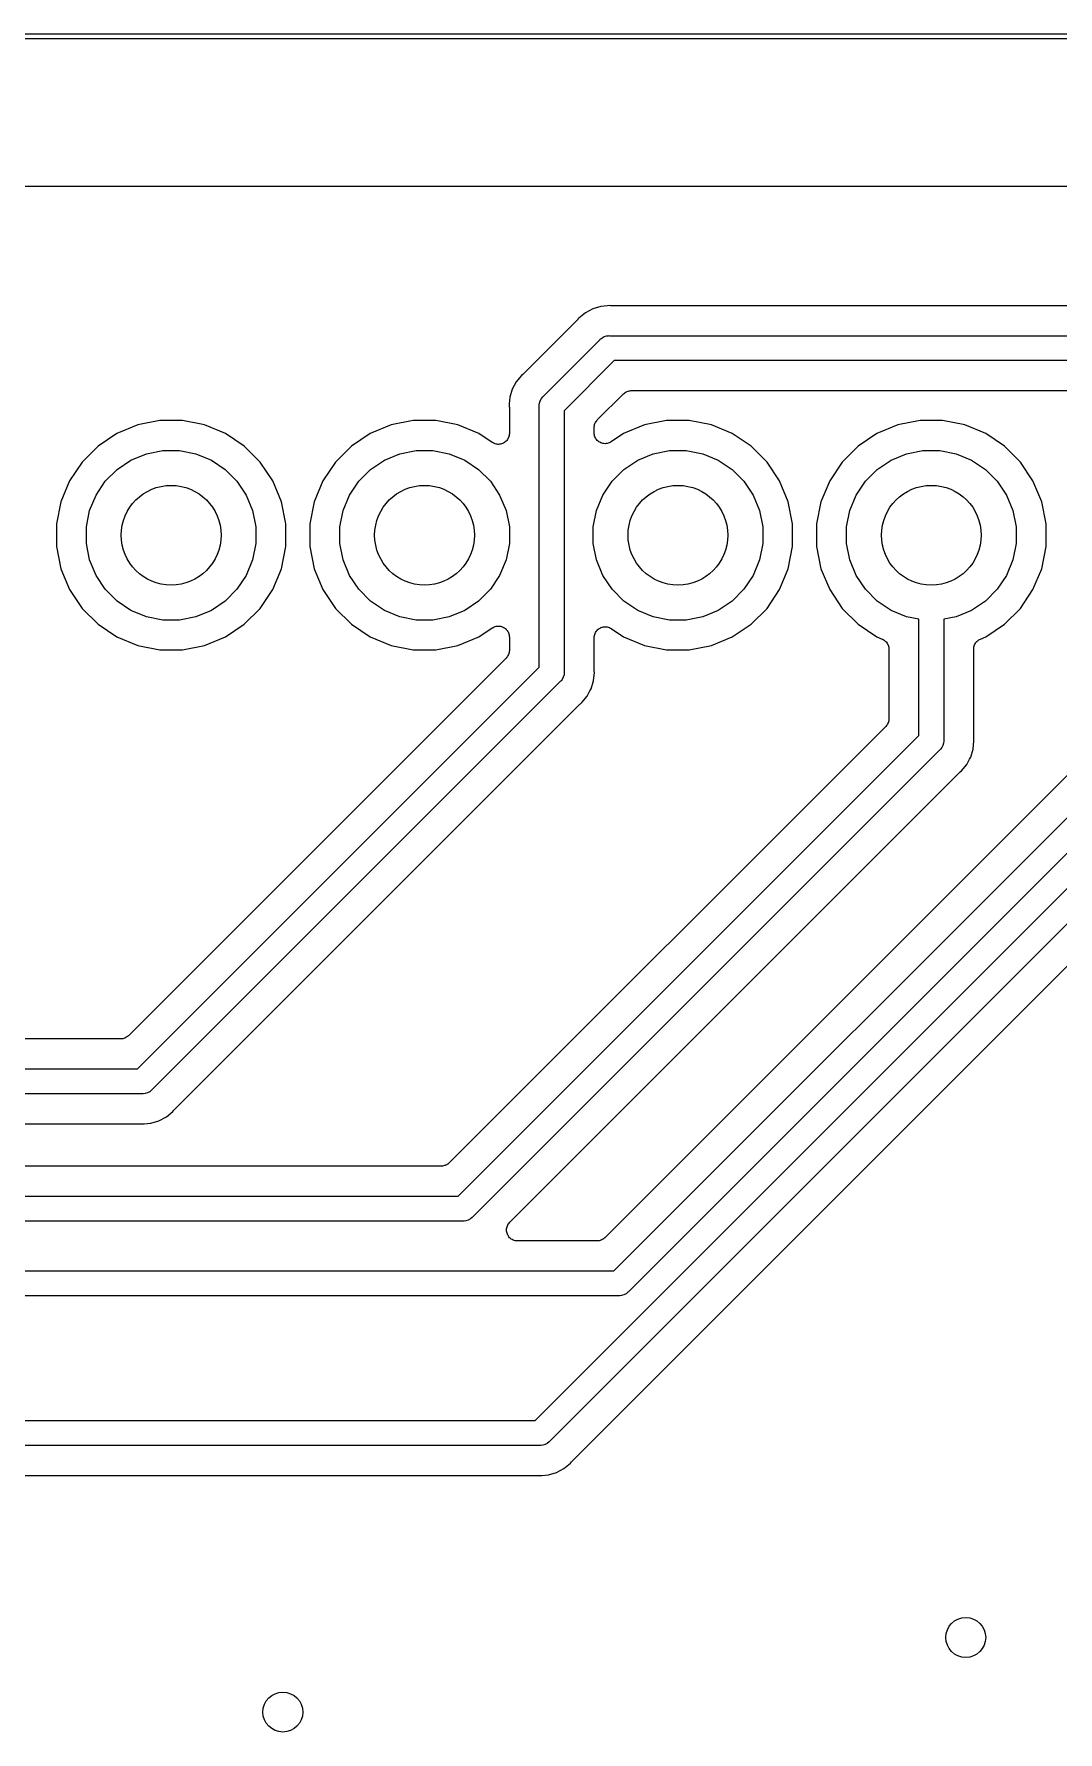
# Model space of a CAD drawing. Extents: x 13 to 148, y -136 to -18.
# Drawn here: x 116.89 to 127.15, y -35 to -17.98 of the extents above; entities that cross this region are included whole.
import ezdxf

# ---------------------------------------------------------------- set-up
doc = ezdxf.new("R2010")
doc.units = 0
doc.layers.add('BLACK', color=7, linetype='CONTINUOUS')

msp = doc.modelspace()

# ---------------------------------------------------------------- linework, layer by layer
at = {"layer": 'BLACK', "linetype": 'CONTINUOUS'}
for p, q in [((14.9988, -17.975), (145.501, -17.975)), ((145.499, -18.025), (15.0001, -18.025)), ((19.1496, -19.5), (140.85, -19.5)), ((122.487, -20.7305), (122.413, -20.7699)), ((122.567, -20.7061), (122.487, -20.7305)), ((122.634, -20.6995), (122.567, -20.7061)), ((122.635, -20.6995), (122.634, -20.6995)), ((122.65, -20.6979), (122.635, -20.6995)), ((122.665, -20.6995), (122.65, -20.6979)), ((122.67, -20.6995), (122.665, -20.6995)), ((122.675, -20.7), (122.67, -20.6995)), ((122.676, -20.7), (122.675, -20.7)), ((132.824, -20.7), (122.676, -20.7)), ((122.331, -20.8431), (121.793, -21.3809)), ((122.334, -20.8395), (122.331, -20.8431)), ((122.337, -20.8362), (122.334, -20.8395)), ((122.338, -20.8351), (122.337, -20.8362)), ((122.348, -20.823), (122.338, -20.8351)), ((122.413, -20.7699), (122.348, -20.823)), ((121.991, -21.6073), (122.557, -21.0409)), ((122.557, -21.0409), (122.561, -21.0362)), ((122.561, -21.0362), (122.568, -21.031)), ((122.568, -21.031), (122.58, -21.0206)), ((122.58, -21.0206), (122.602, -21.009)), ((122.602, -21.009), (122.625, -21.0018)), ((122.625, -21.0018), (122.644, -21)), ((122.644, -21), (122.65, -20.9994)), ((122.644, -21), (122.644, -21)), ((122.65, -20.9994), (122.656, -21)), ((122.656, -21), (132.844, -21)), ((122.702, -21.25), (122.2, -21.7518)), ((132.798, -21.25), (122.702, -21.25)), ((121.773, -21.398), (121.72, -21.4627)), ((121.785, -21.3881), (121.773, -21.398)), ((121.788, -21.3849), (121.785, -21.3881)), ((121.792, -21.382), (121.788, -21.3849)), ((121.793, -21.3809), (121.792, -21.382)), ((121.656, -21.6167), (121.649, -21.6845)), ((121.68, -21.5366), (121.656, -21.6167)), ((121.72, -21.4627), (121.68, -21.5366)), ((121.971, -21.6302), (121.986, -21.6112)), ((121.986, -21.6112), (121.991, -21.6073)), ((122.532, -21.8438), (122.794, -21.5822)), ((122.794, -21.5819), (122.795, -21.5811)), ((122.794, -21.582), (122.794, -21.5819)), ((122.794, -21.5819), (122.794, -21.5819)), ((122.794, -21.5822), (122.794, -21.582)), ((122.795, -21.5811), (122.803, -21.5748)), ((122.803, -21.5748), (122.811, -21.5684)), ((122.811, -21.5681), (122.812, -21.5677)), ((122.811, -21.5684), (122.811, -21.5681)), ((122.812, -21.5677), (122.821, -21.5631)), ((122.821, -21.5631), (122.83, -21.5583)), ((122.83, -21.5581), (122.831, -21.5579)), ((122.83, -21.5583), (122.83, -21.5581)), ((122.831, -21.5579), (122.84, -21.555)), ((122.84, -21.555), (122.85, -21.5521)), ((122.85, -21.5521), (122.851, -21.552)), ((122.851, -21.5519), (122.861, -21.551)), ((122.851, -21.552), (122.851, -21.5519)), ((122.861, -21.551), (122.872, -21.55)), ((122.872, -21.55), (132.628, -21.55)), ((121.649, -21.6845), (121.648, -21.7)), ((121.648, -21.7), (121.649, -21.7155)), ((121.649, -21.6845), (121.649, -21.6845)), ((121.649, -21.7155), (121.65, -21.717)), ((121.65, -21.717), (121.65, -21.7217)), ((121.65, -21.7217), (121.65, -21.7263)), ((121.65, -21.7263), (121.65, -21.9791)), ((121.949, -21.7), (121.95, -21.6939)), ((121.95, -21.7061), (121.949, -21.7)), ((121.95, -21.6939), (121.952, -21.6755)), ((121.95, -21.6939), (121.95, -21.6939)), ((121.95, -24.3232), (121.95, -21.7061)), ((121.952, -21.6755), (121.959, -21.6519)), ((121.959, -21.6519), (121.971, -21.6302)), ((122.2, -21.7518), (122.2, -24.3689)), ((117.925, -21.8942), (117.715, -21.9809)), ((118.147, -21.85), (117.925, -21.8942)), ((118.373, -21.85), (118.147, -21.85)), ((118.595, -21.8942), (118.373, -21.85)), ((118.805, -21.9809), (118.595, -21.8942)), ((120.465, -21.8942), (120.255, -21.9809)), ((120.687, -21.85), (120.465, -21.8942)), ((120.913, -21.85), (120.687, -21.85)), ((121.135, -21.8942), (120.913, -21.85)), ((121.345, -21.9809), (121.135, -21.8942)), ((122.5, -21.9201), (122.501, -21.91)), ((122.5, -21.9212), (122.5, -21.9201)), ((122.5, -21.9216), (122.5, -21.9212)), ((122.5, -21.9212), (122.5, -21.9212)), ((122.5, -21.9212), (122.5, -21.9212)), ((122.5, -21.9724), (122.5, -21.9216)), ((122.501, -21.91), (122.502, -21.8999)), ((122.502, -21.8987), (122.505, -21.889)), ((122.502, -21.8993), (122.502, -21.8987)), ((122.502, -21.8999), (122.502, -21.8993)), ((122.505, -21.889), (122.508, -21.8793)), ((122.508, -21.8793), (122.509, -21.8788)), ((122.509, -21.8783), (122.514, -21.8693)), ((122.509, -21.8788), (122.509, -21.8783)), ((122.514, -21.8693), (122.519, -21.8604)), ((122.519, -21.8595), (122.526, -21.8517)), ((122.519, -21.86), (122.519, -21.8595)), ((122.519, -21.8604), (122.519, -21.86)), ((122.526, -21.8517), (122.532, -21.8438)), ((123.005, -21.8942), (122.795, -21.9809)), ((123.227, -21.85), (123.005, -21.8942)), ((123.453, -21.85), (123.227, -21.85)), ((123.675, -21.8942), (123.453, -21.85)), ((123.885, -21.9809), (123.675, -21.8942)), ((125.545, -21.8942), (125.335, -21.9809)), ((125.767, -21.85), (125.545, -21.8942)), ((125.993, -21.85), (125.767, -21.85)), ((126.215, -21.8942), (125.993, -21.85)), ((126.425, -21.9809), (126.215, -21.8942)), ((117.527, -22.1067), (117.367, -22.2669)), ((117.715, -21.9809), (117.527, -22.1067)), ((118.993, -22.1067), (118.805, -21.9809)), ((119.153, -22.2669), (118.993, -22.1067)), ((120.067, -22.1067), (119.907, -22.2669)), ((120.255, -21.9809), (120.067, -22.1067)), ((121.479, -22.0705), (121.345, -21.9809)), ((121.488, -22.0755), (121.479, -22.0705)), ((121.497, -22.0805), (121.488, -22.0755)), ((121.498, -22.0805), (121.497, -22.0805)), ((121.498, -22.0807), (121.498, -22.0805)), ((121.508, -22.0837), (121.498, -22.0807)), ((121.518, -22.0868), (121.508, -22.0837)), ((121.518, -22.0869), (121.518, -22.0868)), ((121.518, -22.0868), (121.518, -22.0868)), ((121.529, -22.088), (121.518, -22.0869)), ((121.539, -22.0891), (121.529, -22.088)), ((121.54, -22.0891), (121.539, -22.089)), ((121.539, -22.089), (121.539, -22.0891)), ((121.55, -22.0881), (121.54, -22.0891)), ((121.561, -22.0871), (121.55, -22.0881)), ((121.571, -22.084), (121.561, -22.087)), ((121.561, -22.087), (121.561, -22.087)), ((121.561, -22.087), (121.561, -22.0871)), ((121.581, -22.0811), (121.571, -22.084)), ((121.582, -22.0809), (121.581, -22.0809)), ((121.581, -22.0809), (121.581, -22.0811)), ((121.591, -22.0759), (121.582, -22.0809)), ((121.6, -22.0711), (121.591, -22.0759)), ((121.601, -22.0708), (121.6, -22.071)), ((121.6, -22.071), (121.6, -22.0711)), ((121.609, -22.0642), (121.601, -22.0708)), ((121.617, -22.0577), (121.609, -22.0642)), ((121.624, -22.0491), (121.617, -22.0573)), ((121.617, -22.0573), (121.617, -22.0575)), ((121.617, -22.0575), (121.617, -22.0577)), ((121.631, -22.0412), (121.624, -22.0491)), ((121.636, -22.0314), (121.631, -22.0408)), ((121.631, -22.0408), (121.631, -22.041)), ((121.631, -22.041), (121.631, -22.0412)), ((121.641, -22.0224), (121.636, -22.0314)), ((121.644, -22.0118), (121.641, -22.022)), ((121.641, -22.022), (121.641, -22.0222)), ((121.641, -22.0222), (121.641, -22.0224)), ((121.648, -22.0019), (121.644, -22.0118)), ((121.649, -21.9909), (121.648, -22.0015)), ((121.648, -22.0015), (121.648, -22.0017)), ((121.648, -22.0017), (121.648, -22.0019)), ((121.65, -21.9806), (121.649, -21.9909)), ((121.65, -21.9791), (121.65, -21.9801)), ((121.65, -21.9801), (121.65, -21.9801)), ((121.65, -21.9801), (121.65, -21.9801)), ((121.65, -21.9801), (121.65, -21.9806)), ((122.501, -21.9828), (122.5, -21.9724)), ((122.502, -21.9933), (122.501, -21.9828)), ((122.502, -21.9935), (122.502, -21.9933)), ((122.502, -21.9937), (122.502, -21.9935)), ((122.505, -22.0038), (122.502, -21.9937)), ((122.508, -22.0139), (122.505, -22.0038)), ((122.508, -22.0141), (122.508, -22.0139)), ((122.508, -22.0143), (122.508, -22.0141)), ((122.513, -22.0236), (122.508, -22.0143)), ((122.518, -22.0329), (122.513, -22.0236)), ((122.518, -22.033), (122.518, -22.0329)), ((122.518, -22.0333), (122.518, -22.033)), ((122.525, -22.0414), (122.518, -22.0333)), ((122.532, -22.0495), (122.525, -22.0414)), ((122.532, -22.0497), (122.532, -22.0495)), ((122.532, -22.0499), (122.532, -22.0497)), ((122.54, -22.0566), (122.532, -22.0499)), ((122.548, -22.0633), (122.54, -22.0566)), ((122.548, -22.0634), (122.548, -22.0633)), ((122.548, -22.0636), (122.548, -22.0634)), ((122.558, -22.0686), (122.548, -22.0636)), ((122.567, -22.0736), (122.558, -22.0686)), ((122.567, -22.0737), (122.567, -22.0736)), ((122.567, -22.0738), (122.567, -22.0737)), ((122.577, -22.0769), (122.567, -22.0738)), ((122.587, -22.08), (122.577, -22.0769)), ((122.588, -22.0801), (122.587, -22.08)), ((122.598, -22.0812), (122.588, -22.0801)), ((122.588, -22.0801), (122.588, -22.0801)), ((122.609, -22.0824), (122.598, -22.0812)), ((122.62, -22.0814), (122.609, -22.0824)), ((122.609, -22.0824), (122.609, -22.0824)), ((122.609, -22.0824), (122.609, -22.0824)), ((122.63, -22.0805), (122.62, -22.0814)), ((122.631, -22.0804), (122.63, -22.0805)), ((122.63, -22.0805), (122.63, -22.0805)), ((122.641, -22.0775), (122.631, -22.0804)), ((122.651, -22.0745), (122.641, -22.0775)), ((122.66, -22.0695), (122.651, -22.0744)), ((122.651, -22.0744), (122.651, -22.0744)), ((122.651, -22.0744), (122.651, -22.0745)), ((122.67, -22.0647), (122.66, -22.0695)), ((122.671, -22.0638), (122.67, -22.0644)), ((122.67, -22.0644), (122.67, -22.0644)), ((122.67, -22.0644), (122.67, -22.0644)), ((122.67, -22.0644), (122.67, -22.0647)), ((122.795, -21.9809), (122.671, -22.0638)), ((124.073, -22.1067), (123.885, -21.9809)), ((124.233, -22.2669), (124.073, -22.1067)), ((125.147, -22.1067), (124.987, -22.2669)), ((125.335, -21.9809), (125.147, -22.1067)), ((126.613, -22.1067), (126.425, -21.9809)), ((126.773, -22.2669), (126.613, -22.1067)), ((117.367, -22.2669), (117.241, -22.4553)), ((117.718, -22.3398), (117.857, -22.2467)), ((117.857, -22.2467), (118.012, -22.1827)), ((118.012, -22.1827), (118.176, -22.15)), ((118.176, -22.15), (118.344, -22.15)), ((118.344, -22.15), (118.508, -22.1827)), ((118.508, -22.1827), (118.663, -22.2467)), ((118.663, -22.2467), (118.802, -22.3398)), ((119.279, -22.4553), (119.153, -22.2669)), ((119.907, -22.2669), (119.781, -22.4553)), ((120.258, -22.3398), (120.397, -22.2467)), ((120.397, -22.2467), (120.552, -22.1827)), ((120.552, -22.1827), (120.716, -22.15)), ((120.716, -22.15), (120.884, -22.15)), ((120.884, -22.15), (121.048, -22.1827)), ((121.048, -22.1827), (121.203, -22.2467)), ((121.203, -22.2467), (121.342, -22.3398)), ((122.798, -22.3398), (122.937, -22.2467)), ((122.937, -22.2467), (123.092, -22.1827)), ((123.092, -22.1827), (123.256, -22.15)), ((123.256, -22.15), (123.424, -22.15)), ((123.424, -22.15), (123.588, -22.1827)), ((123.588, -22.1827), (123.743, -22.2467)), ((123.743, -22.2467), (123.882, -22.3398)), ((124.359, -22.4553), (124.233, -22.2669)), ((124.987, -22.2669), (124.861, -22.4553)), ((125.338, -22.3398), (125.477, -22.2467)), ((125.477, -22.2467), (125.632, -22.1827)), ((125.632, -22.1827), (125.796, -22.15)), ((125.796, -22.15), (125.964, -22.15)), ((125.964, -22.15), (126.128, -22.1827)), ((126.128, -22.1827), (126.283, -22.2467)), ((126.283, -22.2467), (126.422, -22.3398)), ((126.899, -22.4553), (126.773, -22.2669)), ((117.241, -22.4553), (117.154, -22.6646)), ((117.507, -22.5974), (117.6, -22.4582)), ((117.6, -22.4582), (117.718, -22.3398)), ((118.802, -22.3398), (118.92, -22.4582)), ((118.92, -22.4582), (119.013, -22.5974)), ((119.366, -22.6646), (119.279, -22.4553)), ((119.781, -22.4553), (119.694, -22.6646)), ((120.047, -22.5974), (120.14, -22.4582)), ((120.14, -22.4582), (120.258, -22.3398)), ((121.342, -22.3398), (121.46, -22.4582)), ((121.46, -22.4582), (121.553, -22.5974)), ((122.587, -22.5974), (122.68, -22.4582)), ((122.68, -22.4582), (122.798, -22.3398)), ((123.882, -22.3398), (124, -22.4582)), ((124, -22.4582), (124.093, -22.5974)), ((124.446, -22.6646), (124.359, -22.4553)), ((124.861, -22.4553), (124.774, -22.6646)), ((125.127, -22.5974), (125.22, -22.4582)), ((125.22, -22.4582), (125.338, -22.3398)), ((126.422, -22.3398), (126.54, -22.4582)), ((126.54, -22.4582), (126.633, -22.5974)), ((126.986, -22.6646), (126.899, -22.4553)), ((117.443, -22.7521), (117.507, -22.5974)), ((119.013, -22.5974), (119.077, -22.7521)), ((119.983, -22.7521), (120.047, -22.5974)), ((121.553, -22.5974), (121.617, -22.7521)), ((122.523, -22.7521), (122.587, -22.5974)), ((124.093, -22.5974), (124.157, -22.7521)), ((125.063, -22.7521), (125.127, -22.5974)), ((126.633, -22.5974), (126.697, -22.7521)), ((117.154, -22.6646), (117.11, -22.8867)), ((117.41, -22.9163), (117.443, -22.7521)), ((119.077, -22.7521), (119.11, -22.9163)), ((119.41, -22.8867), (119.366, -22.6646)), ((119.694, -22.6646), (119.65, -22.8867)), ((119.95, -22.9163), (119.983, -22.7521)), ((121.617, -22.7521), (121.65, -22.9163)), ((122.49, -22.9163), (122.523, -22.7521)), ((124.157, -22.7521), (124.19, -22.9163)), ((124.49, -22.8867), (124.446, -22.6646)), ((124.774, -22.6646), (124.73, -22.8867)), ((125.03, -22.9163), (125.063, -22.7521)), ((126.697, -22.7521), (126.73, -22.9163)), ((127.03, -22.8867), (126.986, -22.6646)), ((117.11, -22.8867), (117.11, -23.1133)), ((117.41, -23.0837), (117.41, -22.9163)), ((119.11, -22.9163), (119.11, -23.0837)), ((119.41, -23.1133), (119.41, -22.8867)), ((119.65, -22.8867), (119.65, -23.1133)), ((119.95, -23.0837), (119.95, -22.9163)), ((121.65, -22.9163), (121.65, -23.0837)), ((122.49, -23.0837), (122.49, -22.9163)), ((124.19, -22.9163), (124.19, -23.0837)), ((124.49, -23.1133), (124.49, -22.8867)), ((124.73, -22.8867), (124.73, -23.1133)), ((125.03, -23.0837), (125.03, -22.9163)), ((126.73, -22.9163), (126.73, -23.0837)), ((127.03, -23.1133), (127.03, -22.8867)), ((117.11, -23.1133), (117.154, -23.3354)), ((117.443, -23.2479), (117.41, -23.0837)), ((119.11, -23.0837), (119.077, -23.2479)), ((119.366, -23.3354), (119.41, -23.1133)), ((119.65, -23.1133), (119.694, -23.3354)), ((119.983, -23.2479), (119.95, -23.0837)), ((121.65, -23.0837), (121.617, -23.2479)), ((122.523, -23.2479), (122.49, -23.0837)), ((124.19, -23.0837), (124.157, -23.2479)), ((124.446, -23.3354), (124.49, -23.1133)), ((124.73, -23.1133), (124.774, -23.3354)), ((125.063, -23.2479), (125.03, -23.0837)), ((126.73, -23.0837), (126.697, -23.2479)), ((126.986, -23.3354), (127.03, -23.1133)), ((117.507, -23.4026), (117.443, -23.2479)), ((119.077, -23.2479), (119.013, -23.4026)), ((120.047, -23.4026), (119.983, -23.2479)), ((121.617, -23.2479), (121.553, -23.4026)), ((122.587, -23.4026), (122.523, -23.2479)), ((124.157, -23.2479), (124.093, -23.4026)), ((125.127, -23.4026), (125.063, -23.2479)), ((126.697, -23.2479), (126.633, -23.4026)), ((117.154, -23.3354), (117.241, -23.5447)), ((117.6, -23.5418), (117.507, -23.4026)), ((119.013, -23.4026), (118.92, -23.5418)), ((119.279, -23.5447), (119.366, -23.3354)), ((119.694, -23.3354), (119.781, -23.5447)), ((120.14, -23.5418), (120.047, -23.4026)), ((121.553, -23.4026), (121.46, -23.5418)), ((122.68, -23.5418), (122.587, -23.4026)), ((124.093, -23.4026), (124, -23.5418)), ((124.359, -23.5447), (124.446, -23.3354)), ((124.774, -23.3354), (124.861, -23.5447)), ((125.22, -23.5418), (125.127, -23.4026)), ((126.633, -23.4026), (126.54, -23.5418)), ((126.899, -23.5447), (126.986, -23.3354)), ((117.241, -23.5447), (117.367, -23.7331)), ((117.718, -23.6602), (117.6, -23.5418)), ((117.857, -23.7533), (117.718, -23.6602)), ((118.802, -23.6602), (118.663, -23.7533)), ((118.92, -23.5418), (118.802, -23.6602)), ((119.153, -23.7331), (119.279, -23.5447)), ((119.781, -23.5447), (119.907, -23.7331)), ((120.258, -23.6602), (120.14, -23.5418)), ((120.397, -23.7533), (120.258, -23.6602)), ((121.342, -23.6602), (121.203, -23.7533)), ((121.46, -23.5418), (121.342, -23.6602)), ((121.908, -31.875), (130.276, -23.5068)), ((122.798, -23.6602), (122.68, -23.5418)), ((122.937, -23.7533), (122.798, -23.6602)), ((123.882, -23.6602), (123.743, -23.7533)), ((124, -23.5418), (123.882, -23.6602)), ((124.233, -23.7331), (124.359, -23.5447)), ((124.861, -23.5447), (124.987, -23.7331)), ((125.338, -23.6602), (125.22, -23.5418)), ((125.477, -23.7533), (125.338, -23.6602)), ((126.422, -23.6602), (126.283, -23.7533)), ((126.54, -23.5418), (126.422, -23.6602)), ((126.773, -23.7331), (126.899, -23.5447)), ((117.367, -23.7331), (117.527, -23.8933)), ((118.012, -23.8173), (117.857, -23.7533)), ((118.176, -23.85), (118.012, -23.8173)), ((118.508, -23.8173), (118.344, -23.85)), ((118.663, -23.7533), (118.508, -23.8173)), ((118.993, -23.8933), (119.153, -23.7331)), ((119.907, -23.7331), (120.067, -23.8933)), ((120.552, -23.8173), (120.397, -23.7533)), ((120.716, -23.85), (120.552, -23.8173)), ((121.048, -23.8173), (120.884, -23.85)), ((121.203, -23.7533), (121.048, -23.8173)), ((130.453, -23.6836), (122.053, -32.084)), ((123.092, -23.8173), (122.937, -23.7533)), ((123.256, -23.85), (123.092, -23.8173)), ((123.588, -23.8173), (123.424, -23.85)), ((123.743, -23.7533), (123.588, -23.8173)), ((124.073, -23.8933), (124.233, -23.7331)), ((124.987, -23.7331), (125.147, -23.8933)), ((125.632, -23.8173), (125.477, -23.7533)), ((125.755, -23.8418), (125.632, -23.8173)), ((126.128, -23.8173), (126.005, -23.8418)), ((126.283, -23.7533), (126.128, -23.8173)), ((126.613, -23.8933), (126.773, -23.7331)), ((117.527, -23.8933), (117.715, -24.0191)), ((118.344, -23.85), (118.176, -23.85)), ((118.805, -24.0191), (118.993, -23.8933)), ((120.067, -23.8933), (120.255, -24.0191)), ((120.884, -23.85), (120.716, -23.85)), ((121.345, -24.0191), (121.479, -23.9295)), ((121.479, -23.9295), (121.48, -23.9289)), ((121.48, -23.9286), (121.489, -23.9238)), ((121.48, -23.9289), (121.48, -23.9286)), ((121.48, -23.9289), (121.48, -23.9289)), ((121.48, -23.9289), (121.48, -23.9289)), ((121.489, -23.9238), (121.499, -23.9189)), ((121.499, -23.9188), (121.509, -23.9159)), ((121.499, -23.9189), (121.499, -23.9188)), ((121.499, -23.9189), (121.499, -23.9189)), ((121.509, -23.9159), (121.519, -23.9129)), ((121.519, -23.9129), (121.52, -23.9129)), ((121.52, -23.9128), (121.53, -23.9119)), ((121.52, -23.9129), (121.52, -23.9128)), ((121.53, -23.9119), (121.541, -23.9109)), ((121.541, -23.9109), (121.541, -23.911)), ((121.541, -23.911), (121.541, -23.9109)), ((121.541, -23.9109), (121.552, -23.9121)), ((121.552, -23.9121), (121.562, -23.9132)), ((121.562, -23.9132), (121.562, -23.9133)), ((121.562, -23.9133), (121.563, -23.9133)), ((121.563, -23.9133), (121.573, -23.9164)), ((121.573, -23.9164), (121.583, -23.9195)), ((121.583, -23.9195), (121.583, -23.9196)), ((121.583, -23.9196), (121.583, -23.9197)), ((121.583, -23.9197), (121.592, -23.9247)), ((121.592, -23.9247), (121.602, -23.9297)), ((121.602, -23.9297), (121.602, -23.9299)), ((121.602, -23.9299), (121.602, -23.93)), ((121.602, -23.93), (121.61, -23.9367)), ((121.61, -23.9367), (121.618, -23.9434)), ((121.618, -23.9434), (121.618, -23.9436)), ((121.618, -23.9436), (121.618, -23.9438)), ((121.618, -23.9438), (121.625, -23.9518)), ((121.625, -23.9518), (121.632, -23.9601)), ((121.632, -23.9601), (121.632, -23.9603)), ((121.632, -23.9603), (121.632, -23.9605)), ((121.632, -23.9605), (121.637, -23.9697)), ((121.637, -23.9697), (121.642, -23.979)), ((121.642, -23.979), (121.642, -23.9793)), ((121.642, -23.9793), (121.642, -23.9795)), ((121.642, -23.9795), (121.645, -23.9895)), ((121.645, -23.9895), (121.648, -23.9996)), ((121.648, -23.9996), (121.648, -23.9998)), ((121.648, -23.9998), (121.648, -24)), ((121.648, -24), (121.649, -24.0104)), ((122.502, -24.0047), (122.506, -23.9947)), ((122.506, -23.9947), (122.509, -23.9847)), ((122.509, -23.9843), (122.514, -23.975)), ((122.509, -23.9845), (122.509, -23.9843)), ((122.509, -23.9847), (122.509, -23.9845)), ((122.514, -23.975), (122.519, -23.9659)), ((122.519, -23.9655), (122.526, -23.9575)), ((122.519, -23.9657), (122.519, -23.9655)), ((122.519, -23.9659), (122.519, -23.9657)), ((122.526, -23.9575), (122.533, -23.9494)), ((122.533, -23.949), (122.541, -23.9425)), ((122.533, -23.9492), (122.533, -23.949)), ((122.533, -23.9494), (122.533, -23.9492)), ((122.541, -23.9425), (122.549, -23.9358)), ((122.549, -23.9358), (122.55, -23.9357)), ((122.55, -23.9356), (122.559, -23.9307)), ((122.55, -23.9357), (122.55, -23.9356)), ((122.559, -23.9307), (122.568, -23.9258)), ((122.568, -23.9258), (122.569, -23.9257)), ((122.569, -23.9256), (122.579, -23.9226)), ((122.569, -23.9257), (122.569, -23.9256)), ((122.579, -23.9226), (122.589, -23.9197)), ((122.589, -23.9196), (122.6, -23.9186)), ((122.589, -23.9197), (122.589, -23.9196)), ((122.589, -23.9196), (122.589, -23.9196)), ((122.6, -23.9186), (122.61, -23.9176)), ((122.61, -23.9176), (122.611, -23.9176)), ((122.611, -23.9176), (122.611, -23.9176)), ((122.611, -23.9176), (122.621, -23.9187)), ((122.621, -23.9187), (122.632, -23.9198)), ((122.632, -23.9198), (122.632, -23.9198)), ((122.632, -23.9198), (122.632, -23.9199)), ((122.632, -23.9199), (122.642, -23.923)), ((122.642, -23.923), (122.652, -23.926)), ((122.652, -23.926), (122.652, -23.9261)), ((122.652, -23.9261), (122.653, -23.9262)), ((122.653, -23.9262), (122.662, -23.9312)), ((122.662, -23.9312), (122.671, -23.9362)), ((122.671, -23.9362), (122.795, -24.0191)), ((123.424, -23.85), (123.256, -23.85)), ((123.885, -24.0191), (124.073, -23.8933)), ((125.147, -23.8933), (125.335, -24.0191)), ((125.755, -25.0082), (125.755, -23.8418)), ((126.005, -23.8418), (126.005, -25.0539)), ((126.425, -24.0191), (126.613, -23.8933)), ((117.715, -24.0191), (117.925, -24.1058)), ((117.925, -24.1058), (118.147, -24.15)), ((118.147, -24.15), (118.373, -24.15)), ((118.373, -24.15), (118.595, -24.1058)), ((118.595, -24.1058), (118.805, -24.0191)), ((120.255, -24.0191), (120.465, -24.1058)), ((120.465, -24.1058), (120.687, -24.15)), ((120.687, -24.15), (120.913, -24.15)), ((120.913, -24.15), (121.135, -24.1058)), ((121.135, -24.1058), (121.345, -24.0191)), ((121.649, -24.1651), (121.648, -24.1751)), ((121.649, -24.0104), (121.65, -24.0209)), ((121.65, -24.1549), (121.649, -24.1651)), ((121.65, -24.0209), (121.65, -24.1534)), ((121.65, -24.1534), (121.65, -24.1538)), ((121.65, -24.1538), (121.65, -24.1538)), ((121.65, -24.1538), (121.65, -24.1538)), ((121.65, -24.1538), (121.65, -24.1549)), ((122.279, -32.2819), (130.453, -24.1082)), ((122.5, -24.0261), (122.501, -24.0157)), ((122.5, -24.0265), (122.5, -24.0261)), ((122.5, -24.0266), (122.5, -24.0265)), ((122.5, -24.0276), (122.5, -24.0266)), ((122.5, -24.0266), (122.5, -24.0266)), ((122.5, -24.3487), (122.5, -24.0276)), ((122.501, -24.0157), (122.502, -24.0052)), ((122.502, -24.005), (122.502, -24.0047)), ((122.502, -24.0052), (122.502, -24.005)), ((122.795, -24.0191), (123.005, -24.1058)), ((123.005, -24.1058), (123.227, -24.15)), ((123.227, -24.15), (123.453, -24.15)), ((123.453, -24.15), (123.675, -24.1058)), ((123.675, -24.1058), (123.885, -24.0191)), ((125.335, -24.0191), (125.387, -24.0406)), ((125.387, -24.0406), (125.388, -24.0408)), ((125.388, -24.0408), (125.388, -24.0408)), ((125.388, -24.0408), (125.388, -24.0408)), ((125.388, -24.0408), (125.389, -24.0412)), ((125.389, -24.0412), (125.398, -24.0461)), ((125.398, -24.0461), (125.407, -24.051)), ((125.407, -24.051), (125.407, -24.0513)), ((125.407, -24.0513), (125.407, -24.0516)), ((125.407, -24.0516), (125.415, -24.0582)), ((125.415, -24.0582), (125.423, -24.0647)), ((125.423, -24.0647), (125.423, -24.0651)), ((125.423, -24.0651), (125.424, -24.0654)), ((125.424, -24.0654), (125.43, -24.0734)), ((125.43, -24.0734), (125.437, -24.0813)), ((125.437, -24.0813), (125.437, -24.0818)), ((125.437, -24.0818), (125.437, -24.0821)), ((125.437, -24.0821), (125.442, -24.0912)), ((125.442, -24.0912), (125.447, -24.1003)), ((125.447, -24.1003), (125.447, -24.1008)), ((125.447, -24.1008), (125.447, -24.1012)), ((125.447, -24.1012), (125.45, -24.111)), ((125.45, -24.111), (125.453, -24.1208)), ((125.453, -24.1208), (125.453, -24.1213)), ((125.453, -24.1213), (125.453, -24.1218)), ((125.453, -24.1218), (125.454, -24.132)), ((125.454, -24.132), (125.455, -24.1422)), ((125.455, -24.1422), (125.455, -24.8384)), ((126.305, -24.1407), (126.306, -24.1305)), ((126.305, -24.1416), (126.305, -24.1407)), ((126.305, -24.1417), (126.305, -24.1416)), ((126.305, -24.1416), (126.305, -24.1416)), ((126.305, -24.1422), (126.305, -24.1417)), ((126.305, -25.0337), (126.305, -24.1422)), ((126.306, -24.1305), (126.307, -24.1203)), ((126.307, -24.1193), (126.311, -24.1095)), ((126.307, -24.1198), (126.307, -24.1193)), ((126.307, -24.1203), (126.307, -24.1198)), ((126.311, -24.1095), (126.314, -24.0998)), ((126.314, -24.0989), (126.319, -24.0899)), ((126.314, -24.0993), (126.314, -24.0989)), ((126.314, -24.0998), (126.314, -24.0993)), ((126.319, -24.0899), (126.324, -24.0809)), ((126.324, -24.0801), (126.331, -24.0722)), ((126.324, -24.0805), (126.324, -24.0801)), ((126.324, -24.0809), (126.324, -24.0805)), ((126.331, -24.0722), (126.337, -24.0643)), ((126.337, -24.0643), (126.338, -24.064)), ((126.338, -24.0636), (126.346, -24.0572)), ((126.338, -24.064), (126.338, -24.0636)), ((126.346, -24.0572), (126.354, -24.0507)), ((126.354, -24.0505), (126.355, -24.0502)), ((126.354, -24.0507), (126.354, -24.0505)), ((126.355, -24.0502), (126.364, -24.0454)), ((126.364, -24.0454), (126.373, -24.0406)), ((126.373, -24.0406), (126.425, -24.0191)), ((121.618, -24.2312), (117.831, -28.0178)), ((117.923, -28.35), (121.95, -24.3232)), ((121.624, -24.2233), (121.618, -24.2312)), ((121.631, -24.2155), (121.624, -24.2233)), ((121.636, -24.2056), (121.631, -24.2146)), ((121.631, -24.2146), (121.631, -24.215)), ((121.631, -24.215), (121.631, -24.2155)), ((121.641, -24.1967), (121.636, -24.2056)), ((121.642, -24.1957), (121.641, -24.1962)), ((121.641, -24.1962), (121.641, -24.1967)), ((121.645, -24.186), (121.642, -24.1957)), ((121.648, -24.1763), (121.645, -24.186)), ((121.648, -24.1751), (121.648, -24.1757)), ((121.648, -24.1757), (121.648, -24.1763)), ((122.159, -24.4677), (118.068, -28.559)), ((122.164, -24.4638), (122.159, -24.4677)), ((122.168, -24.4591), (122.164, -24.4638)), ((122.179, -24.4448), (122.168, -24.4591)), ((122.168, -24.4591), (122.168, -24.4591)), ((122.191, -24.4231), (122.179, -24.4448)), ((122.198, -24.3995), (122.191, -24.4231)), ((122.2, -24.3811), (122.198, -24.3968)), ((122.198, -24.3968), (122.198, -24.3995)), ((122.2, -24.3689), (122.201, -24.375)), ((122.201, -24.375), (122.2, -24.3811)), ((122.2, -24.3811), (122.2, -24.3811)), ((122.47, -24.5384), (122.494, -24.4583)), ((122.494, -24.4583), (122.502, -24.375)), ((122.5, -24.3533), (122.5, -24.3487)), ((122.5, -24.358), (122.5, -24.3533)), ((122.501, -24.3595), (122.5, -24.358)), ((122.502, -24.375), (122.501, -24.3595)), ((122.365, -24.6869), (122.377, -24.677)), ((122.377, -24.677), (122.43, -24.6123)), ((122.43, -24.6123), (122.457, -24.5612)), ((122.457, -24.5611), (122.47, -24.5384)), ((122.457, -24.5612), (122.457, -24.5611)), ((118.294, -28.7569), (122.357, -24.6941)), ((122.357, -24.6941), (122.358, -24.693)), ((122.358, -24.693), (122.362, -24.6901)), ((122.362, -24.6901), (122.365, -24.6869)), ((127.963, -24.6862), (122.606, -30.0428)), ((122.698, -30.375), (128.295, -24.7782)), ((125.454, -24.8501), (125.453, -24.8601)), ((125.455, -24.8399), (125.454, -24.8501)), ((125.455, -24.8384), (125.455, -24.8388)), ((125.455, -24.8388), (125.455, -24.8388)), ((125.455, -24.8388), (125.455, -24.8388)), ((125.455, -24.8388), (125.455, -24.8399)), ((125.423, -24.9162), (121.046, -29.2928)), ((121.138, -29.625), (125.755, -25.0082)), ((128.504, -24.9227), (122.843, -30.584)), ((125.429, -24.9083), (125.423, -24.9162)), ((125.436, -24.9005), (125.429, -24.9083)), ((125.441, -24.8906), (125.436, -24.8996)), ((125.436, -24.8996), (125.436, -24.9)), ((125.436, -24.9), (125.436, -24.9005)), ((125.446, -24.8817), (125.441, -24.8906)), ((125.447, -24.8807), (125.446, -24.8812)), ((125.446, -24.8812), (125.446, -24.8817)), ((125.45, -24.871), (125.447, -24.8807)), ((125.453, -24.8613), (125.45, -24.871)), ((125.453, -24.8601), (125.453, -24.8607)), ((125.453, -24.8607), (125.453, -24.8613)), ((125.964, -25.1527), (121.283, -29.834)), ((125.969, -25.1488), (125.964, -25.1527)), ((125.973, -25.1441), (125.969, -25.1488)), ((125.984, -25.1298), (125.973, -25.1441)), ((125.973, -25.1441), (125.973, -25.1441)), ((125.996, -25.1081), (125.984, -25.1298)), ((126.003, -25.0845), (125.996, -25.1081)), ((126.005, -25.0661), (126.003, -25.0845)), ((126.005, -25.0539), (126.006, -25.06)), ((126.006, -25.06), (126.005, -25.0661)), ((126.005, -25.0661), (126.005, -25.0661)), ((126.275, -25.2234), (126.299, -25.1433)), ((126.299, -25.1433), (126.307, -25.06)), ((126.305, -25.0383), (126.305, -25.0337)), ((126.305, -25.043), (126.305, -25.0383)), ((126.306, -25.0445), (126.305, -25.043)), ((126.307, -25.06), (126.306, -25.0445)), ((126.17, -25.3719), (126.182, -25.362)), ((126.182, -25.362), (126.235, -25.2973)), ((126.235, -25.2973), (126.262, -25.2462)), ((126.262, -25.2462), (126.275, -25.2234)), ((126.262, -25.2462), (126.262, -25.2462)), ((121.654, -29.8872), (126.162, -25.3791)), ((126.162, -25.3791), (126.163, -25.378)), ((126.163, -25.378), (126.167, -25.3751)), ((126.167, -25.3751), (126.17, -25.3719)), ((117.753, -28.05), (81.9913, -28.05)), ((117.764, -28.049), (117.753, -28.05)), ((117.774, -28.0481), (117.764, -28.049)), ((117.775, -28.0479), (117.774, -28.048)), ((117.774, -28.048), (117.774, -28.0481)), ((117.785, -28.045), (117.775, -28.0479)), ((117.794, -28.0421), (117.785, -28.045)), ((117.795, -28.0419), (117.794, -28.0421)), ((117.804, -28.0369), (117.795, -28.0417)), ((117.795, -28.0417), (117.795, -28.0419)), ((117.813, -28.0323), (117.804, -28.0369)), ((117.814, -28.0319), (117.813, -28.0323)), ((117.822, -28.0252), (117.814, -28.0316)), ((117.814, -28.0316), (117.814, -28.0319)), ((117.83, -28.0189), (117.822, -28.0252)), ((117.831, -28.0181), (117.83, -28.0189)), ((117.831, -28.0178), (117.831, -28.018)), ((117.831, -28.018), (117.831, -28.0181)), ((117.831, -28.0181), (117.831, -28.0181)), ((81.9711, -28.35), (117.923, -28.35)), ((118, -28.5982), (117.981, -28.6)), ((118.023, -28.591), (118, -28.5982)), ((118.045, -28.5794), (118.023, -28.591)), ((118.064, -28.5638), (118.045, -28.5794)), ((118.068, -28.559), (118.064, -28.5638)), ((117.969, -28.6), (82.0168, -28.6)), ((117.975, -28.6006), (117.969, -28.6)), ((117.981, -28.6), (117.975, -28.6006)), ((117.981, -28.6), (117.981, -28.6)), ((118.277, -28.777), (118.287, -28.7649)), ((118.287, -28.7649), (118.288, -28.7638)), ((118.288, -28.7638), (118.291, -28.7605)), ((118.291, -28.7605), (118.294, -28.7569)), ((82.1866, -28.9), (117.949, -28.9)), ((117.949, -28.9), (117.95, -28.9)), ((117.95, -28.9), (117.955, -28.9005)), ((117.955, -28.9005), (117.96, -28.9005)), ((117.96, -28.9005), (117.975, -28.9021)), ((117.975, -28.9021), (117.99, -28.9005)), ((117.99, -28.9005), (117.991, -28.9005)), ((117.991, -28.9005), (118.058, -28.8938)), ((118.058, -28.8938), (118.138, -28.8695)), ((118.138, -28.8695), (118.212, -28.8301)), ((118.212, -28.8301), (118.277, -28.777)), ((120.968, -29.325), (85.2663, -29.325)), ((120.979, -29.324), (120.968, -29.325)), ((120.989, -29.3231), (120.979, -29.324)), ((120.99, -29.3229), (120.989, -29.323)), ((120.989, -29.323), (120.989, -29.3231)), ((121, -29.32), (120.99, -29.3229)), ((121.009, -29.3171), (121, -29.32)), ((121.01, -29.3169), (121.009, -29.3171)), ((121.019, -29.3119), (121.01, -29.3167)), ((121.01, -29.3167), (121.01, -29.3169)), ((121.028, -29.3073), (121.019, -29.3119)), ((121.029, -29.3069), (121.028, -29.3073)), ((121.037, -29.3002), (121.029, -29.3066)), ((121.029, -29.3066), (121.029, -29.3069)), ((121.045, -29.2939), (121.037, -29.3002)), ((121.046, -29.2931), (121.045, -29.2939)), ((121.046, -29.2928), (121.046, -29.293)), ((121.046, -29.293), (121.046, -29.2931)), ((121.046, -29.2931), (121.046, -29.2931)), ((85.2461, -29.625), (121.138, -29.625)), ((121.184, -29.875), (85.2918, -29.875)), ((121.19, -29.8756), (121.184, -29.875)), ((121.196, -29.875), (121.19, -29.8756)), ((121.215, -29.8732), (121.196, -29.875)), ((121.196, -29.875), (121.196, -29.875)), ((121.238, -29.866), (121.215, -29.8732)), ((121.26, -29.8544), (121.238, -29.866)), ((121.279, -29.8388), (121.26, -29.8544)), ((121.283, -29.834), (121.279, -29.8388)), ((121.622, -29.9642), (121.623, -29.9539)), ((121.623, -29.9539), (121.624, -29.9433)), ((121.624, -29.9429), (121.627, -29.9328)), ((121.624, -29.9431), (121.624, -29.9429)), ((121.624, -29.9433), (121.624, -29.9431)), ((121.627, -29.9328), (121.63, -29.9227)), ((121.63, -29.9224), (121.635, -29.913)), ((121.63, -29.9226), (121.63, -29.9224)), ((121.63, -29.9227), (121.63, -29.9226)), ((121.635, -29.913), (121.64, -29.9038)), ((121.64, -29.9035), (121.647, -29.8953)), ((121.64, -29.9037), (121.64, -29.9035)), ((121.64, -29.9038), (121.64, -29.9037)), ((121.647, -29.8953), (121.654, -29.8872)), ((121.622, -29.9644), (121.622, -29.9642)), ((121.622, -29.9646), (121.622, -29.9644)), ((121.623, -29.9752), (121.622, -29.9646)), ((121.624, -29.9856), (121.623, -29.9752)), ((121.624, -29.9858), (121.624, -29.9856)), ((121.624, -29.986), (121.624, -29.9858)), ((121.627, -29.9961), (121.624, -29.986)), ((121.63, -30.0062), (121.627, -29.9961)), ((121.63, -30.0064), (121.63, -30.0062)), ((121.63, -30.0066), (121.63, -30.0064)), ((121.635, -30.0158), (121.63, -30.0066)), ((121.64, -30.0252), (121.635, -30.0158)), ((121.64, -30.0254), (121.64, -30.0252)), ((121.64, -30.0256), (121.64, -30.0254)), ((121.646, -30.0337), (121.64, -30.0256)), ((121.653, -30.042), (121.646, -30.0337)), ((121.653, -30.0421), (121.653, -30.042)), ((121.653, -30.0422), (121.653, -30.0421)), ((121.661, -30.0491), (121.653, -30.0422)), ((121.669, -30.0558), (121.661, -30.0491)), ((121.67, -30.0559), (121.669, -30.0558)), ((121.67, -30.056), (121.67, -30.0559)), ((121.679, -30.0611), (121.67, -30.056)), ((121.688, -30.0661), (121.679, -30.0611)), ((121.688, -30.0662), (121.688, -30.0661)), ((121.689, -30.0663), (121.688, -30.0662)), ((121.699, -30.0694), (121.689, -30.0663)), ((121.709, -30.0726), (121.699, -30.0694)), ((121.709, -30.0727), (121.709, -30.0726)), ((121.709, -30.0726), (121.709, -30.0726)), ((121.72, -30.0738), (121.709, -30.0727)), ((121.73, -30.075), (121.72, -30.0738)), ((121.732, -30.075), (121.73, -30.075)), ((121.73, -30.075), (121.73, -30.075)), ((121.73, -30.075), (121.73, -30.075)), ((121.73, -30.075), (121.73, -30.075)), ((122.528, -30.075), (121.732, -30.075)), ((122.539, -30.074), (122.528, -30.075)), ((122.549, -30.0731), (122.539, -30.074)), ((122.55, -30.0729), (122.549, -30.073)), ((122.549, -30.073), (122.549, -30.0731)), ((122.56, -30.07), (122.55, -30.0729)), ((122.569, -30.0671), (122.56, -30.07)), ((122.57, -30.0669), (122.569, -30.0671)), ((122.579, -30.0619), (122.57, -30.0667)), ((122.57, -30.0667), (122.57, -30.0669)), ((122.588, -30.0573), (122.579, -30.0619)), ((122.589, -30.0569), (122.588, -30.0573)), ((122.597, -30.0502), (122.589, -30.0566)), ((122.589, -30.0566), (122.589, -30.0569)), ((122.605, -30.0439), (122.597, -30.0502)), ((122.606, -30.0431), (122.605, -30.0439)), ((122.606, -30.0428), (122.606, -30.043)), ((122.606, -30.043), (122.606, -30.0431)), ((122.606, -30.0431), (122.606, -30.0431)), ((85.8271, -30.375), (122.698, -30.375)), ((122.744, -30.625), (85.8728, -30.625)), ((122.75, -30.6256), (122.744, -30.625)), ((122.756, -30.625), (122.75, -30.6256)), ((122.775, -30.6232), (122.756, -30.625)), ((122.756, -30.625), (122.756, -30.625)), ((122.798, -30.616), (122.775, -30.6232)), ((122.82, -30.6044), (122.798, -30.616)), ((122.839, -30.5888), (122.82, -30.6044)), ((122.843, -30.584), (122.839, -30.5888)), ((87.2682, -31.875), (121.908, -31.875)), ((121.954, -32.125), (87.3139, -32.125)), ((121.96, -32.1256), (121.954, -32.125)), ((121.966, -32.125), (121.96, -32.1256)), ((121.985, -32.1232), (121.966, -32.125)), ((121.966, -32.125), (121.966, -32.125)), ((122.008, -32.116), (121.985, -32.1232)), ((122.03, -32.1044), (122.008, -32.116)), ((122.049, -32.0888), (122.03, -32.1044)), ((122.053, -32.084), (122.049, -32.0888)), ((122.197, -32.3551), (122.262, -32.302)), ((122.262, -32.302), (122.272, -32.2899)), ((122.272, -32.2899), (122.273, -32.2888)), ((122.273, -32.2888), (122.276, -32.2855)), ((122.276, -32.2855), (122.279, -32.2819)), ((87.4837, -32.425), (121.934, -32.425)), ((121.934, -32.425), (121.935, -32.425)), ((121.935, -32.425), (121.94, -32.4255)), ((121.94, -32.4255), (121.945, -32.4255)), ((121.945, -32.4255), (121.96, -32.4271)), ((121.96, -32.4271), (121.975, -32.4255)), ((121.975, -32.4255), (121.976, -32.4255)), ((121.976, -32.4255), (122.043, -32.4188)), ((122.043, -32.4188), (122.123, -32.3945)), ((122.123, -32.3945), (122.197, -32.3551))]:
    msp.add_line(p, q, dxfattribs=at)
at = {"layer": 'BLACK'}
for centre, radius in [((118.26, -23), 0.5), ((118.26, -23), 0.5), ((120.8, -23), 0.5), ((120.8, -23), 0.5), ((123.34, -23), 0.5), ((123.34, -23), 0.5), ((125.88, -23), 0.5), ((125.88, -23), 0.5), ((126.225, -34.05), 0.2), ((119.38, -34.798), 0.2)]:
    msp.add_circle(centre, radius, dxfattribs=at)

doc.saveas('drawing.dxf')
